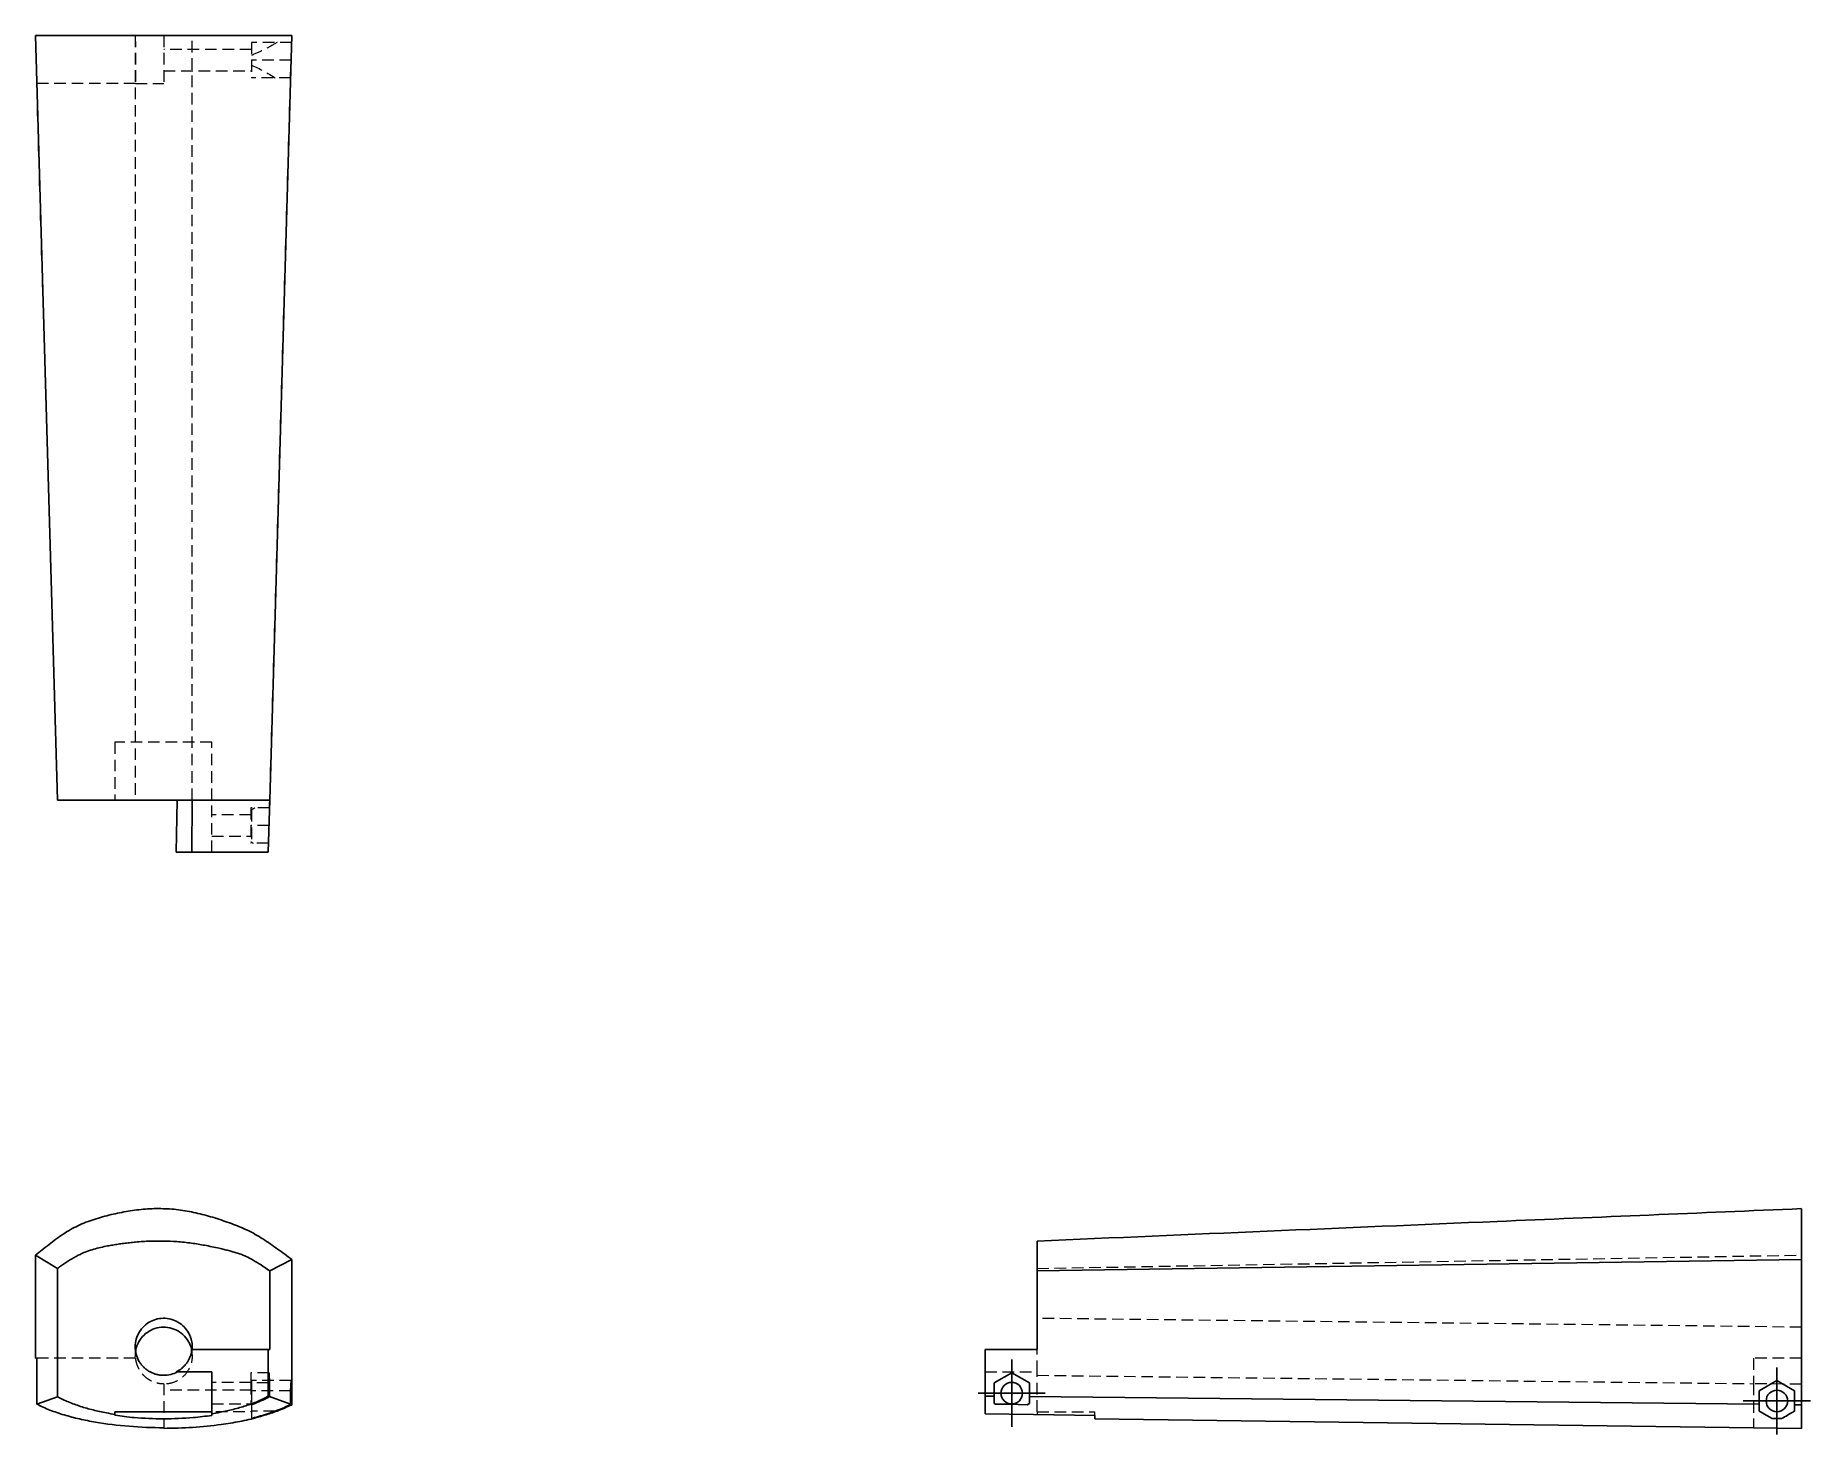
# Model space of a CAD drawing. Header units: millimetres. Extents: x 69 to 263, y 44 to 197.
import ezdxf

# ---------------------------------------------------------------- set-up
doc = ezdxf.new("R2010")
doc.units = ezdxf.units.MM
doc.linetypes.add('HIDDEN', pattern=[1.905, 1.27, -0.635])
doc.layers.add('10', color=7, linetype='Continuous')

# ---------------------------------------------------------------- blocks, each defined once
blk = doc.blocks.new('SW_CENTERMARKSYMBOL_0')
at = {"layer": '10', "color": 0}
for p, q in [((0, 2.5), (0, 3.68)), ((0, 0), (0, 2.5)), ((-2.5, 0), (-3.68, 0)), ((0, 0), (-2.5, 0)), ((0, 0), (0, -2.5)), ((0, 0), (2.5, 0)), ((2.5, 0), (3.68, 0)), ((0, -2.5), (0, -3.68))]:
    blk.add_line(p, q, dxfattribs=at)
blk = doc.blocks.new('SW_CENTERMARKSYMBOL_1')
at = {"layer": '10', "color": 0}
for p, q in [((0, 2.5), (0, 3.68)), ((0, 0), (0, 2.5)), ((-2.5, 0), (-3.68, 0)), ((0, 0), (-2.5, 0)), ((0, 0), (0, -2.5)), ((0, 0), (2.5, 0)), ((2.5, 0), (3.68, 0)), ((0, -2.5), (0, -3.68))]:
    blk.add_line(p, q, dxfattribs=at)

msp = doc.modelspace()

# ---------------------------------------------------------------- linework, layer by layer
at = {"color": 7, "linetype": 'Continuous', "lineweight": 25}
for p, q in [((71.37, 113.71), (68.95, 197.48)), ((94.63, 113.71), (97.05, 197.48)), ((84.36, 108.02), (84.49, 113.71)), ((86.1, 108.02), (86.11, 113.71)), ((94.46, 108.02), (94.63, 113.71)), ((86.1, 108.02), (94.46, 108.02)), ((71.37, 62.4), (68.95, 63.86)), ((68.95, 57.37), (68.95, 63.86)), ((71.37, 58.28), (71.37, 62.4)), ((94.63, 62.13), (97.05, 63.39)), ((97.05, 63.39), (97.05, 57.37)), ((178.71, 62.13), (262.48, 63.39)), ((262.48, 63.39), (262.48, 57.37)), ((94.63, 62.13), (94.63, 58.28)), ((178.71, 62.13), (178.71, 58.28)), ((68.95, 52.55), (68.95, 57.37)), ((71.37, 48.34), (71.37, 58.28)), ((94.63, 58.28), (94.63, 53.5)), ((97.05, 57.37), (97.05, 47.46)), ((178.71, 58.28), (178.71, 53.5)), ((262.48, 57.37), (262.48, 47.46)), ((68.95, 52.55), (69.1, 52.55)), ((69.1, 52.55), (69.1, 47.52)), ((86.1, 53.5), (94.46, 53.5)), ((94.46, 53.5), (94.46, 48.4)), ((94.46, 53.5), (94.63, 53.5)), ((173.02, 53.5), (173.02, 48.4)), ((173.02, 53.5), (178.71, 53.5)), ((84.36, 51.06), (88.27, 51.06)), ((88.27, 46.48), (88.27, 51.06)), ((94.49, 49.85), (94.55, 50.96)), ((94.55, 50.96), (94.6, 49.85)), ((174, 49.85), (175.93, 50.96)), ((175.93, 50.96), (177.87, 49.85)), ((94.49, 48.39), (94.49, 49.85)), ((94.6, 49.85), (94.49, 49.85)), ((94.6, 49.85), (94.6, 48.35)), ((96.91, 49), (96.97, 50.11)), ((96.91, 47.51), (96.91, 49)), ((97.03, 49), (96.91, 49)), ((96.97, 50.11), (97.03, 49)), ((97.03, 49), (97.03, 47.47)), ((174, 48.39), (174, 49.85)), ((177.87, 49.85), (177.87, 48.35)), ((257.85, 49), (259.78, 50.11)), ((257.85, 47.51), (257.85, 49)), ((259.78, 50.11), (261.72, 49)), ((261.72, 49), (261.72, 47.47)), ((71.37, 48.34), (69.1, 47.52)), ((77.66, 46.7), (83, 46.7)), ((77.66, 46.7), (77.66, 46.41)), ((83, 46.7), (88.27, 46.7)), ((92.61, 47.47), (92.61, 47.54)), ((93, 47.61), (92.79, 47.61)), ((94.46, 48.4), (94.49, 48.39)), ((94.6, 48.35), (96.91, 47.51)), ((95.42, 46.77), (95.2, 46.77)), ((96.97, 47.43), (95.89, 46.97)), ((97.03, 47.47), (97.05, 47.46)), ((173.02, 48.4), (174, 48.39)), ((177.87, 48.35), (257.85, 47.51)), ((261.72, 47.47), (262.48, 47.46)), ((77.66, 46.41), (77.66, 46.31)), ((83, 44.88), (83, 44.95)), ((88.27, 46.3), (88.27, 46.48)), ((92.61, 45.95), (92.61, 45.97)), ((185.04, 45.92), (257.21, 44.95)), ((262.48, 44.88), (257.21, 44.95))]:
    msp.add_line(p, q, dxfattribs=at)
at = {"color": 7, "linetype": 'HIDDEN', "lineweight": 18}
for p, q in [((68.95, 197.48), (69.1, 192.21)), ((79.88, 197.48), (79.88, 113.71)), ((79.89, 197.48), (79.9, 192.21)), ((83, 197.48), (83, 192.21)), ((86.12, 113.71), (86.12, 197.48)), ((92.61, 196.72), (92.61, 194.78)), ((97.03, 196.72), (92.61, 196.72)), ((96.97, 194.78), (97.03, 196.72)), ((97.03, 196.72), (97.05, 197.48)), ((92.61, 195.96), (83, 195.96)), ((96.97, 194.78), (92.61, 194.78)), ((92.61, 194.78), (92.61, 192.85)), ((96.91, 192.85), (96.97, 194.78)), ((83, 193.61), (92.61, 193.61)), ((96.91, 192.85), (92.61, 192.85)), ((94.6, 112.87), (96.91, 192.85)), ((79.9, 192.21), (69.1, 192.21)), ((71.37, 113.71), (69.1, 192.21)), ((88.27, 120.04), (77.66, 120.04)), ((77.66, 120.04), (77.66, 113.71)), ((88.27, 113.71), (88.27, 120.04)), ((88.27, 113.71), (84.49, 113.71)), ((88.27, 108.02), (88.27, 113.71)), ((92.56, 112.87), (92.56, 110.93)), ((94.6, 112.87), (92.56, 112.87)), ((94.55, 110.93), (94.6, 112.87)), ((92.56, 112.11), (88.27, 112.11)), ((92.56, 112.62), (92.61, 112.62)), ((94.55, 110.93), (92.56, 110.93)), ((92.56, 110.93), (92.56, 109)), ((92.61, 112.62), (92.61, 109.12)), ((94.49, 109), (94.55, 110.93)), ((88.27, 109.76), (92.56, 109.76)), ((92.56, 109.12), (92.61, 109.12)), ((94.49, 109), (92.56, 109)), ((94.46, 108.02), (94.49, 109)), ((178.71, 62.4), (262.48, 63.86)), ((262.48, 55.96), (178.71, 56.93)), ((79.9, 52.55), (69.1, 52.55)), ((79.88, 53.81), (79.88, 52.84)), ((79.89, 52.55), (79.94, 53.35)), ((86.12, 52.84), (86.12, 53.81)), ((262.48, 52.55), (257.21, 52.55)), ((92.56, 50.96), (92.56, 49.85)), ((94.55, 50.96), (92.56, 50.96)), ((173.02, 51.06), (178.71, 51.06)), ((178.71, 46.7), (178.71, 51.06)), ((178.71, 50.69), (257.2, 49.77)), ((83, 49.77), (83, 44.95)), ((92.61, 49.06), (83, 49.06)), ((92.56, 49.91), (88.27, 49.91)), ((94.49, 49.85), (92.56, 49.85)), ((92.56, 49.85), (92.56, 47.61)), ((92.61, 50.11), (92.61, 49)), ((96.97, 50.11), (92.61, 50.11)), ((96.91, 49), (92.61, 49)), ((92.61, 49), (92.61, 47.54)), ((262.48, 49.71), (257.21, 49.77)), ((257.21, 49.77), (257.21, 44.95)), ((83, 46.71), (92.61, 46.71)), ((88.27, 47.55), (92.56, 47.55)), ((92.79, 47.61), (92.56, 47.61)), ((92.56, 47.61), (92.56, 47.54)), ((92.56, 47.47), (92.56, 47.54)), ((92.56, 47.54), (92.61, 47.54)), ((92.56, 47.47), (92.61, 47.47)), ((92.61, 47.47), (92.61, 46.77)), ((95.2, 46.77), (92.61, 46.77)), ((92.61, 46.77), (92.61, 45.97)), ((95.89, 46.97), (95.33, 46.74)), ((97.05, 47.46), (96.97, 47.43)), ((178.71, 46.7), (185.04, 46.7)), ((178.71, 46.7), (178.71, 46.7)), ((178.71, 46.7), (178.71, 46.41)), ((185.04, 46.3), (185.04, 46.7))]:
    msp.add_line(p, q, dxfattribs=at)
at = {"color": 7, "linetype": 'Continuous', "lineweight": 25, "flags": 128}
for points in [[(177.62, 47.47), (175.66, 47.51), (174.12, 47.54)], [(185.04, 46.3), (178.31, 46.4), (173.02, 46.48)], [(260.3, 45.95), (259.7, 45.96), (259.24, 45.97)]]:
    msp.add_lwpolyline(points, dxfattribs=at)
at = {"color": 7, "linetype": 'HIDDEN', "lineweight": 18, "flags": 128}
msp.add_lwpolyline([(178.71, 46.41), (182.26, 46.35), (185.04, 46.31)], dxfattribs=at)
at = {"color": 7, "linetype": 'Continuous', "lineweight": 25}
for centre in [(175.93, 48.73), (259.78, 47.88)]:
    msp.add_circle(centre, 1.18, dxfattribs=at)
for points, knots in [([(68.95, 197.48), (69.44, 197.48), (69.94, 197.48), (70.94, 197.48), (71.44, 197.48), (72.49, 197.48), (73.03, 197.48), (73.89, 197.48), (74.18, 197.48), (74.78, 197.48), (75.08, 197.48), (76, 197.48), (76.61, 197.48), (77.85, 197.48), (78.48, 197.48), (79.73, 197.48), (80.36, 197.48), (81.64, 197.48), (82.28, 197.48), (83.57, 197.48), (84.21, 197.48), (85.49, 197.48), (86.12, 197.48), (87.37, 197.48), (87.99, 197.48), (89.21, 197.48), (89.82, 197.48), (90.72, 197.48), (91.01, 197.48), (91.6, 197.48), (91.9, 197.48), (92.47, 197.48), (92.76, 197.48), (93.32, 197.48), (93.59, 197.48), (94.41, 197.48), (94.94, 197.48), (96, 197.48), (96.52, 197.48), (97.05, 197.48)], [0, 0, 0, 0, 0.0625, 0.0625, 0.125, 0.125, 0.1875, 0.1875, 0.21875, 0.21875, 0.25, 0.25, 0.3125, 0.3125, 0.375, 0.375, 0.4375, 0.4375, 0.5, 0.5, 0.5625, 0.5625, 0.625, 0.625, 0.6875, 0.6875, 0.75, 0.75, 0.78125, 0.78125, 0.8125, 0.8125, 0.84375, 0.84375, 0.875, 0.875, 0.9375, 0.9375, 1, 1, 1, 1]), ([(71.37, 113.71), (71.52, 113.71), (71.81, 113.71), (72.25, 113.71), (72.68, 113.71), (73.1, 113.71), (73.52, 113.71), (74, 113.71), (74.61, 113.71), (75.33, 113.71), (76.1, 113.71), (76.78, 113.71), (77.42, 113.71), (78, 113.71), (78.62, 113.71), (79.26, 113.71), (80.23, 113.71), (81.47, 113.71), (82.99, 113.71), (84.5, 113.71), (86, 113.71), (87.55, 113.71), (88.73, 113.71), (89.61, 113.71), (90.11, 113.71), (90.59, 113.71), (91.08, 113.71), (91.56, 113.71), (92.14, 113.71), (92.85, 113.71), (93.72, 113.71), (94.31, 113.71), (94.63, 113.71)], [0, 0, 0, 0, 0.022399, 0.044008, 0.064816, 0.084874, 0.104304, 0.123313, 0.151245, 0.18503, 0.215315, 0.247771, 0.270608, 0.294595, 0.319581, 0.347108, 0.373377, 0.439535, 0.498977, 0.558371, 0.624565, 0.683514, 0.750141, 0.772524, 0.793465, 0.812936, 0.834279, 0.854836, 0.875644, 0.911815, 0.953002, 1, 1, 1, 1]), ([(86.1, 108.02), (86.09, 108.02), (86.08, 108.02), (86.04, 108.02), (86, 108.02), (85.95, 108.02), (85.88, 108.02), (85.81, 108.02), (85.73, 108.02), (85.64, 108.02), (85.52, 108.02), (85.35, 108.02), (85.13, 108.02), (84.9, 108.02), (84.64, 108.02), (84.45, 108.02), (84.36, 108.02)], [0, 0, 0, 0, 0.05637, 0.112134, 0.167461, 0.222525, 0.277503, 0.332572, 0.387907, 0.443684, 0.500071, 0.601066, 0.700535, 0.799495, 0.898978, 1, 1, 1, 1]), ([(68.95, 63.86), (69.44, 64.26), (69.94, 64.65), (70.94, 65.42), (71.44, 65.8), (72.49, 66.49), (73.03, 66.81), (73.89, 67.21), (74.18, 67.34), (74.78, 67.57), (75.08, 67.67), (76, 67.97), (76.61, 68.14), (77.85, 68.44), (78.48, 68.56), (79.73, 68.77), (80.36, 68.85), (81.64, 68.95), (82.28, 68.96), (83.57, 68.93), (84.21, 68.88), (85.49, 68.71), (86.12, 68.58), (87.37, 68.29), (87.99, 68.12), (89.21, 67.74), (89.82, 67.53), (90.72, 67.2), (91.01, 67.08), (91.6, 66.84), (91.9, 66.72), (92.47, 66.44), (92.76, 66.29), (93.32, 65.97), (93.59, 65.8), (94.41, 65.28), (94.94, 64.9), (96, 64.15), (96.52, 63.77), (97.05, 63.39)], [0, 0, 0, 0, 0.0625, 0.0625, 0.125, 0.125, 0.1875, 0.1875, 0.21875, 0.21875, 0.25, 0.25, 0.3125, 0.3125, 0.375, 0.375, 0.4375, 0.4375, 0.5, 0.5, 0.5625, 0.5625, 0.625, 0.625, 0.6875, 0.6875, 0.75, 0.75, 0.78125, 0.78125, 0.8125, 0.8125, 0.84375, 0.84375, 0.875, 0.875, 0.9375, 0.9375, 1, 1, 1, 1]), ([(262.48, 68.95), (251.36, 68.48), (223.43, 67.32), (195.51, 66.12), (178.71, 65.4)], [0, 0, 0, 0, 0.398218, 1, 1, 1, 1]), ([(262.48, 68.94), (262.48, 68.93), (262.48, 68.92), (262.48, 68.66), (262.48, 68.27), (262.48, 67.77), (262.48, 67.18), (262.48, 66.49), (262.48, 65.58), (262.48, 64.5), (262.48, 63.76), (262.48, 63.39)], [0, 0, 0, 0, 0.101183, 0.210266, 0.320234, 0.429386, 0.538545, 0.650046, 0.761482, 0.880693, 1, 1, 1, 1]), ([(71.37, 62.4), (71.52, 62.51), (71.81, 62.72), (72.25, 63.02), (72.68, 63.3), (73.1, 63.55), (73.52, 63.78), (74, 64.03), (74.61, 64.28), (75.33, 64.51), (76.1, 64.71), (76.78, 64.85), (77.42, 64.96), (78, 65.06), (78.62, 65.14), (79.26, 65.22), (80.23, 65.32), (81.47, 65.4), (82.99, 65.41), (84.5, 65.35), (86, 65.19), (87.55, 64.93), (88.73, 64.69), (89.61, 64.48), (90.11, 64.36), (90.59, 64.23), (91.08, 64.09), (91.56, 63.92), (92.14, 63.67), (92.85, 63.29), (93.72, 62.76), (94.31, 62.35), (94.63, 62.13)], [0, 0, 0, 0, 0.022399, 0.044008, 0.064816, 0.084874, 0.104304, 0.123313, 0.151245, 0.18503, 0.215315, 0.247771, 0.270608, 0.294595, 0.319581, 0.347108, 0.373377, 0.439535, 0.498977, 0.558371, 0.624565, 0.683514, 0.750141, 0.772524, 0.793465, 0.812936, 0.834279, 0.854836, 0.875644, 0.911815, 0.953002, 1, 1, 1, 1]), ([(178.71, 65.4), (178.71, 65.4), (178.71, 65.4), (178.71, 65.34), (178.71, 65.19), (178.71, 64.93), (178.71, 64.64), (178.71, 64.32), (178.71, 63.98), (178.71, 63.5), (178.71, 62.88), (178.71, 62.4), (178.71, 62.13)], [0, 0, 0, 0, 0.035112, 0.156286, 0.276995, 0.389747, 0.518867, 0.619099, 0.714852, 0.798215, 0.888804, 1, 1, 1, 1]), ([(81.51, 51.06), (81.46, 51.09), (81.35, 51.16), (81.19, 51.26), (81.04, 51.37), (80.9, 51.49), (80.77, 51.62), (80.64, 51.76), (80.52, 51.9), (80.41, 52.06), (80.2, 52.4), (79.94, 52.98), (79.84, 53.82), (79.95, 54.67), (80.3, 55.44), (80.82, 56.11), (81.52, 56.6), (82.31, 56.9), (83.16, 56.97), (84, 56.81), (84.76, 56.43), (85.4, 55.87), (85.77, 55.3), (85.96, 54.83), (86.05, 54.51), (86.11, 54.18), (86.13, 53.84), (86.12, 53.61), (86.11, 53.5)], [0, 0, 0, 0, 0.014162, 0.028146, 0.042001, 0.055778, 0.069528, 0.083304, 0.097157, 0.111138, 0.125295, 0.187741, 0.250207, 0.312639, 0.375116, 0.437561, 0.500035, 0.562481, 0.624967, 0.687412, 0.749883, 0.81231, 0.87479, 0.900114, 0.924999, 0.949742, 0.974643, 1, 1, 1, 1]), ([(79.94, 53.35), (79.94, 53.4), (79.95, 53.75), (80.25, 54.38), (80.81, 55.13), (81.59, 55.68), (82.49, 55.97), (83.44, 55.98), (84.35, 55.71), (85.14, 55.18), (85.72, 54.44), (86.03, 53.79), (86.06, 53.4), (86.06, 53.33)], [0, 0, 0, 0, 0.0150327, 0.1216158, 0.2282235, 0.3348389, 0.4414402, 0.5480449, 0.654667, 0.7612878, 0.8678937, 0.9744876, 1, 1, 1, 1]), ([(86.1, 53.5), (86.09, 53.44), (86.08, 53.33), (86.04, 53.16), (86, 52.99), (85.95, 52.82), (85.88, 52.66), (85.81, 52.51), (85.73, 52.35), (85.64, 52.2), (85.52, 52.02), (85.35, 51.81), (85.13, 51.58), (84.9, 51.38), (84.64, 51.21), (84.45, 51.11), (84.36, 51.06)], [0, 0, 0, 0, 0.05637, 0.112134, 0.167461, 0.222525, 0.277503, 0.332572, 0.387907, 0.443684, 0.500071, 0.601066, 0.700535, 0.799495, 0.898978, 1, 1, 1, 1]), ([(83, 50.69), (82.94, 50.69), (82.83, 50.69), (82.65, 50.7), (82.48, 50.73), (82.31, 50.76), (82.15, 50.8), (81.99, 50.85), (81.83, 50.91), (81.67, 50.98), (81.56, 51.04), (81.51, 51.06)], [0, 0, 0, 0, 0.112715, 0.224232, 0.334887, 0.44502, 0.55498, 0.665113, 0.775768, 0.887285, 1, 1, 1, 1]), ([(69.1, 47.52), (69.33, 47.41), (69.56, 47.3), (70.03, 47.08), (70.28, 46.98), (70.78, 46.79), (71.03, 46.69), (71.56, 46.52), (71.82, 46.43), (72.64, 46.19), (73.2, 46.04), (74.34, 45.78), (74.93, 45.66), (76.72, 45.35), (77.95, 45.2), (80.46, 45), (81.73, 44.95), (83, 44.95)], [0.5, 0.5, 0.5, 0.5, 0.53125, 0.53125, 0.5625, 0.5625, 0.59375, 0.59375, 0.625, 0.625, 0.6875, 0.6875, 0.75, 0.75, 0.875, 0.875, 1, 1, 1, 1]), ([(77.66, 46.41), (77.35, 46.46), (77.04, 46.51), (76.24, 46.66), (75.75, 46.77), (74.79, 47.01), (74.33, 47.14), (73.65, 47.36), (73.43, 47.44), (72.99, 47.6), (72.78, 47.68), (72.36, 47.86), (72.16, 47.95), (71.76, 48.14), (71.57, 48.24), (71.37, 48.34)], [0.7120392, 0.7120392, 0.7120392, 0.7120392, 0.75, 0.75, 0.8125, 0.8125, 0.875, 0.875, 0.90625, 0.90625, 0.9375, 0.9375, 0.96875, 0.96875, 1, 1, 1, 1]), ([(94.46, 48.4), (94.27, 48.3), (94.08, 48.2), (93.69, 48.01), (93.49, 47.92), (93.08, 47.74), (92.87, 47.66), (92.44, 47.5), (92.22, 47.43), (91.55, 47.21), (91.09, 47.08), (90.15, 46.84), (89.66, 46.73), (88.87, 46.58), (88.57, 46.53), (88.27, 46.48)], [0, 0, 0, 0, 0.03125, 0.03125, 0.0625, 0.0625, 0.09375, 0.09375, 0.125, 0.125, 0.1875, 0.1875, 0.25, 0.25, 0.2880125, 0.2880125, 0.2880125, 0.2880125]), ([(93, 47.61), (92.94, 47.59), (92.81, 47.54), (92.67, 47.49), (92.61, 47.47)], [0, 0, 0, 0, 0.499373, 1, 1, 1, 1]), ([(95.42, 46.77), (94.98, 46.61), (94.52, 46.46), (93.58, 46.19), (93.1, 46.06), (92.61, 45.95)], [0, 0, 0, 0, 0.5, 0.5, 1, 1, 1, 1]), ([(94.6, 48.35), (94.41, 48.25), (94.21, 48.15), (93.82, 47.96), (93.62, 47.86), (93.27, 47.72), (93.14, 47.67), (93, 47.61)], [0, 0, 0, 0, 0.03125, 0.03125, 0.0625, 0.0625, 0.08252653, 0.08252653, 0.08252653, 0.08252653]), ([(95.2, 46.77), (95.3, 46.8), (95.39, 46.84), (95.74, 46.97), (95.98, 47.07), (96.46, 47.29), (96.69, 47.4), (96.91, 47.51)], [0, 0, 0, 0, 0.01190963, 0.01190963, 0.04315963, 0.04315963, 0.07440963, 0.07440963, 0.07440963, 0.07440963]), ([(97.03, 47.47), (96.8, 47.36), (96.56, 47.25), (96.09, 47.03), (95.84, 46.93), (95.53, 46.81), (95.48, 46.79), (95.42, 46.77)], [0, 0, 0, 0, 0.03125, 0.03125, 0.0625, 0.0625, 0.06955163, 0.06955163, 0.06955163, 0.06955163]), ([(173.02, 48.4), (173.02, 48.3), (173.02, 48.2), (173.02, 48.01), (173.02, 47.92), (173.02, 47.74), (173.02, 47.66), (173.02, 47.5), (173.02, 47.43), (173.02, 47.21), (173.02, 47.08), (173.02, 46.84), (173.02, 46.73), (173.02, 46.58), (173.02, 46.53), (173.02, 46.48)], [0, 0, 0, 0, 0.03125, 0.03125, 0.0625, 0.0625, 0.09375, 0.09375, 0.125, 0.125, 0.1875, 0.1875, 0.25, 0.25, 0.2880125, 0.2880125, 0.2880125, 0.2880125]), ([(174, 47.61), (174, 47.68), (174, 47.75), (174, 47.91), (174, 48), (174, 48.19), (174, 48.29), (174, 48.39)], [0, 0, 0, 0, 0.02568273, 0.02568273, 0.05693273, 0.05693273, 0.08818273, 0.08818273, 0.08818273, 0.08818273]), ([(177.87, 47.61), (177.82, 47.59), (177.74, 47.54), (177.66, 47.49), (177.62, 47.47)], [0, 0, 0, 0, 0.499373, 1, 1, 1, 1]), ([(177.87, 48.35), (177.87, 48.25), (177.87, 48.15), (177.87, 47.96), (177.87, 47.86), (177.87, 47.72), (177.87, 47.67), (177.87, 47.61)], [0, 0, 0, 0, 0.03125, 0.03125, 0.0625, 0.0625, 0.08252653, 0.08252653, 0.08252653, 0.08252653]), ([(257.85, 46.77), (257.85, 46.8), (257.85, 46.84), (257.85, 46.97), (257.85, 47.07), (257.85, 47.29), (257.85, 47.4), (257.85, 47.51)], [0, 0, 0, 0, 0.01190963, 0.01190963, 0.04315963, 0.04315963, 0.07440963, 0.07440963, 0.07440963, 0.07440963]), ([(261.72, 46.77), (261.44, 46.61), (261.19, 46.46), (260.72, 46.19), (260.5, 46.06), (260.3, 45.95)], [0, 0, 0, 0, 0.5, 0.5, 1, 1, 1, 1]), ([(261.72, 47.47), (261.72, 47.36), (261.72, 47.25), (261.72, 47.03), (261.72, 46.93), (261.72, 46.81), (261.72, 46.79), (261.72, 46.77)], [0, 0, 0, 0, 0.03125, 0.03125, 0.0625, 0.0625, 0.06955163, 0.06955163, 0.06955163, 0.06955163]), ([(262.48, 47.46), (262.48, 47.35), (262.48, 47.24), (262.48, 47.02), (262.48, 46.92), (262.48, 46.73), (262.48, 46.63), (262.48, 46.46), (262.48, 46.37), (262.48, 46.13), (262.48, 45.98), (262.48, 45.72), (262.48, 45.6), (262.48, 45.29), (262.48, 45.13), (262.48, 44.93), (262.48, 44.88), (262.48, 44.88)], [0, 0, 0, 0, 0.03125, 0.03125, 0.0625, 0.0625, 0.09375, 0.09375, 0.125, 0.125, 0.1875, 0.1875, 0.25, 0.25, 0.375, 0.375, 0.5, 0.5, 0.5, 0.5]), ([(77.66, 46.31), (78.35, 46.21), (79.06, 46.12), (80.84, 45.97), (81.92, 45.92), (84.08, 45.92), (85.16, 45.97), (86.92, 46.12), (87.6, 46.2), (88.27, 46.3)], [0.2943943, 0.2943943, 0.2943943, 0.2943943, 0.3780681, 0.3780681, 0.5030681, 0.5030681, 0.6280681, 0.6280681, 0.7086738, 0.7086738, 0.7086738, 0.7086738]), ([(94.5, 46.46), (94.11, 46.33), (93.07, 45.99), (91.33, 45.62), (88.95, 45.22), (86.17, 44.94), (84.06, 44.9), (83, 44.88)], [0, 0, 0, 0, 0.1062929, 0.281601, 0.456951, 0.7278181, 1, 1, 1, 1]), ([(185.04, 45.92), (185.04, 45.94), (185.04, 45.96), (185.04, 46.19), (185.04, 46.3)], [0, 0, 0, 0, 0.490916, 1, 1, 1, 1])]:
    msp.add_open_spline(points, degree=3, knots=knots, dxfattribs=at)
at = {"color": 7, "linetype": 'HIDDEN', "lineweight": 18}
for points, knots in [([(95.42, 196.72), (94.98, 196.44), (94.52, 196.19), (93.58, 195.72), (93.1, 195.5), (92.61, 195.3)], [0, 0, 0, 0, 0.5, 0.5, 1, 1, 1, 1]), ([(79.9, 192.21), (79.9, 192.21), (79.92, 192.21), (79.95, 192.21), (79.99, 192.21), (80.03, 192.21), (80.09, 192.21), (80.15, 192.21), (80.28, 192.21), (80.52, 192.21), (80.91, 192.21), (81.36, 192.21), (81.79, 192.21), (82.16, 192.21), (82.44, 192.21), (82.72, 192.21), (82.91, 192.21), (83, 192.21)], [0, 0, 0, 0, 0.035599, 0.071081, 0.106547, 0.142096, 0.177825, 0.213832, 0.250212, 0.375842, 0.500012, 0.624084, 0.74981, 0.81318, 0.875652, 0.937748, 1, 1, 1, 1]), ([(93, 112.87), (92.94, 112.82), (92.81, 112.74), (92.67, 112.66), (92.61, 112.62)], [0, 0, 0, 0, 0.499373, 1, 1, 1, 1]), ([(79.9, 52.55), (79.9, 52.5), (79.92, 52.39), (79.95, 52.23), (79.99, 52.07), (80.03, 51.92), (80.09, 51.77), (80.15, 51.61), (80.28, 51.34), (80.52, 50.97), (80.91, 50.56), (81.36, 50.22), (81.79, 50.01), (82.16, 49.89), (82.44, 49.82), (82.72, 49.78), (82.91, 49.78), (83, 49.77)], [0, 0, 0, 0, 0.035599, 0.071081, 0.106547, 0.142096, 0.177825, 0.213832, 0.250212, 0.375842, 0.500012, 0.624084, 0.74981, 0.81318, 0.875652, 0.937748, 1, 1, 1, 1]), ([(86.06, 53.33), (86.09, 53.09), (86.16, 52.55), (85.95, 51.69), (85.49, 50.87), (84.79, 50.22), (83.94, 49.8), (83.31, 49.74), (83, 49.71)], [0, 0, 0, 0, 0.132003, 0.305562, 0.479197, 0.652799, 0.826274, 1, 1, 1, 1]), ([(178.71, 51.06), (178.71, 51.21), (178.71, 51.52), (178.71, 52.2), (178.71, 52.86), (178.71, 53.3), (178.71, 53.46)], [0, 0, 0, 0, 0.280795, 0.561542, 0.842222, 1, 1, 1, 1]), ([(257.21, 52.55), (257.21, 52.5), (257.21, 52.39), (257.21, 52.23), (257.21, 52.07), (257.21, 51.92), (257.21, 51.77), (257.21, 51.61), (257.21, 51.34), (257.21, 50.97), (257.21, 50.56), (257.21, 50.22), (257.21, 50.01), (257.21, 49.89), (257.21, 49.82), (257.21, 49.78), (257.21, 49.78), (257.21, 49.77)], [0, 0, 0, 0, 0.035599, 0.071081, 0.106547, 0.142096, 0.177825, 0.213832, 0.250212, 0.375842, 0.500012, 0.624084, 0.74981, 0.81318, 0.875652, 0.937748, 1, 1, 1, 1]), ([(178.71, 50.69), (178.71, 50.69), (178.71, 50.69), (178.71, 50.7), (178.71, 50.73), (178.71, 50.76), (178.71, 50.8), (178.71, 50.85), (178.71, 50.91), (178.71, 50.98), (178.71, 51.04), (178.71, 51.06)], [0, 0, 0, 0, 0.112715, 0.224232, 0.334887, 0.44502, 0.55498, 0.665113, 0.775768, 0.887285, 1, 1, 1, 1])]:
    msp.add_open_spline(points, degree=3, knots=knots, dxfattribs=at)
for points in [[(92.61, 194.24), (93.52, 193.84), (94.39, 193.39), (95.2, 192.85)], [(83, 113.71), (83.52, 113.71), (84.03, 113.71), (84.49, 113.71)], [(92.61, 109.12), (92.67, 109.08), (92.73, 109.04), (92.79, 109)]]:
    msp.add_open_spline(points, degree=3, dxfattribs=at)
at = {"color": 7, "linetype": 'Continuous', "lineweight": 25}
for points in [[(83, 50.69), (83.52, 50.69), (84.03, 50.82), (84.49, 51.06)], [(92.61, 47.54), (92.67, 47.57), (92.73, 47.59), (92.79, 47.61)], [(92.61, 45.97), (93.52, 46.19), (94.39, 46.46), (95.2, 46.77)], [(174.12, 47.54), (174.08, 47.57), (174.04, 47.59), (174, 47.61)], [(259.24, 45.97), (258.84, 46.19), (258.39, 46.46), (257.85, 46.77)]]:
    msp.add_open_spline(points, degree=3, dxfattribs=at)

# ---------------------------------------------------------------- block references
at = {"layer": '10'}
for name, p in [('SW_CENTERMARKSYMBOL_1', (175.93, 48.73)), ('SW_CENTERMARKSYMBOL_0', (259.78, 47.88))]:
    msp.add_blockref(name, p, dxfattribs=at)

doc.saveas('drawing.dxf')
